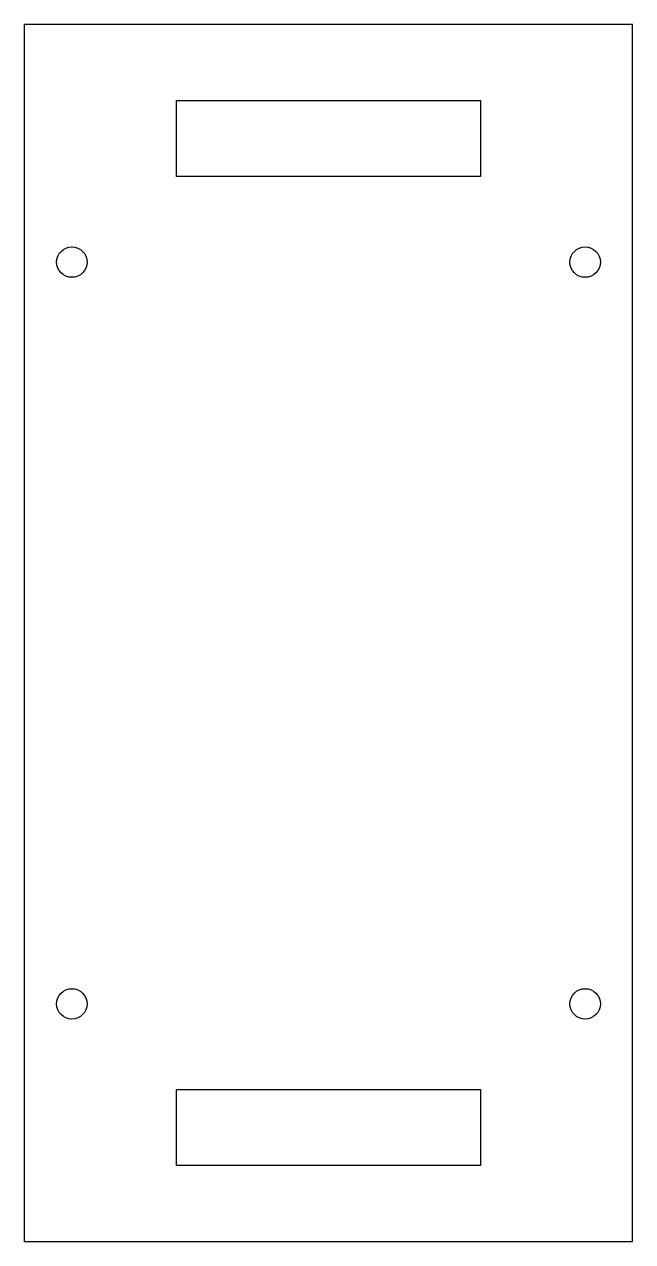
# Model space of a CAD drawing. Header units: inches. Extents: x -4 to 0, y -8 to 0.
import ezdxf

# ---------------------------------------------------------------- set-up
doc = ezdxf.new("R2010")
doc.units = ezdxf.units.IN
doc.layers.get('0').update_dxf_attribs({"linetype": 'CONTINUOUS'})

msp = doc.modelspace()

# ---------------------------------------------------------------- linework, layer by layer
for points in [[(-4, -8), (0, -8), (0, 0), (-4, 0)], [(-1, -1), (-3, -1), (-3, -0.5), (-1, -0.5)], [(-1, -7), (-1, -7.5), (-3, -7.5), (-3, -7)]]:
    msp.add_lwpolyline(points, close=True)
for centre in [(-3.6875, -1.5625), (-0.3125, -1.5625), (-3.6875, -6.4375), (-0.3125, -6.4375)]:
    msp.add_circle(centre, 0.1)

doc.saveas('drawing.dxf')
